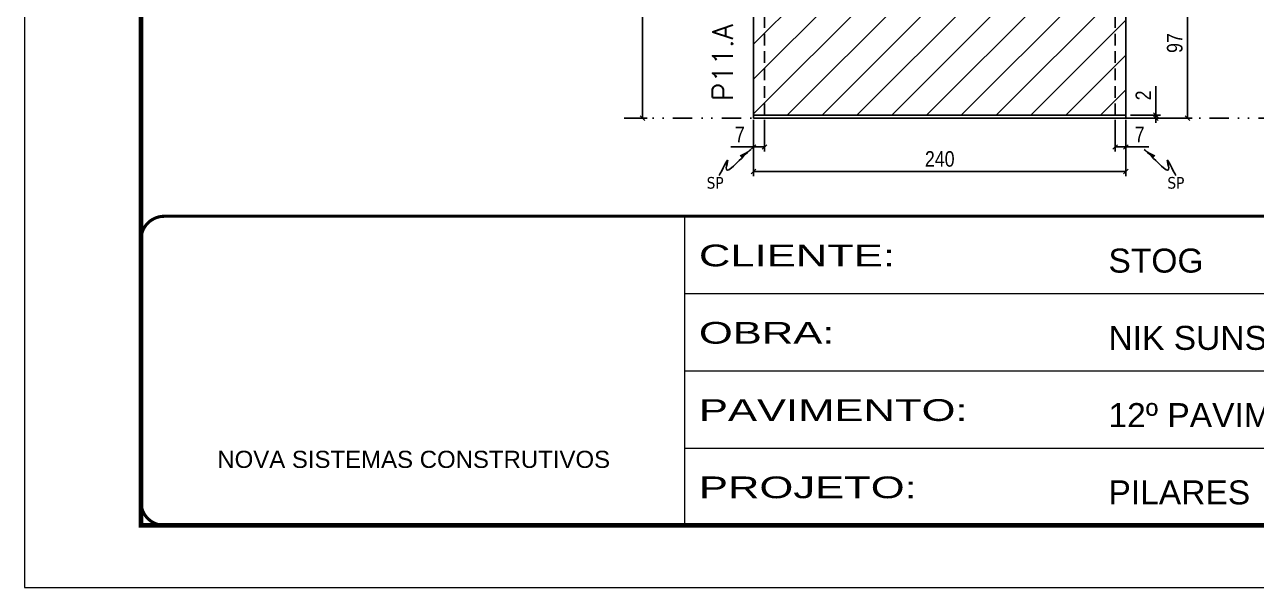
# Model space of a CAD drawing. Extents: x 808 to 7089, y -98 to 17032.
# Drawn here: x 5577 to 6371, y 14834 to 15197 of the extents above; entities that cross this region are included whole.
import ezdxf

# ---------------------------------------------------------------- set-up
doc = ezdxf.new("R2010")
doc.units = 0
for name, pattern in [('CONTINUO', [0]), ('DASHED', [0.75, 0.5, -0.25]), ('DIVIDE2', [0.625, 0.25, -0.125, 0, -0.125, 0, -0.125]), ('HIDDEN', [0.375, 0.25, -0.125])]:
    doc.linetypes.add(name, pattern=pattern)
for name, color, linetype in [('COTA', 241, 'Continuous'), ('Nível', 160, 'Continuous'), ('Painéis', 200, 'Continuous'), ('Sarrafo de Pressão', 42, 'HIDDEN'), ('texto', 7, 'Continuous')]:
    doc.layers.add(name, color=color, linetype=linetype)
for name, color, linetype, lineweight in [('Folhas', 255, 'Continuous', 9), ('REAPROVEITAMENTO', 251, 'Continuous', 9), ('SARRAFO DE PRESSAO', 251, 'DASHED', 9), ('Texto Seção', 7, 'Continuous', 15)]:
    doc.layers.add(name, color=color, linetype=linetype, lineweight=lineweight)
doc.styles.add('ARIAL', font='arial.ttf')
doc.styles.add('COTA TECNICA', font='techl___.ttf', dxfattribs={"height": 10})
doc.styles.add('COTA TECNICA-50', font='techl___.ttf', dxfattribs={"height": 10})
doc.styles.add('REGUA-120', font='ROMANS.shx', dxfattribs={"height": 15})
doc.styles.get("Standard").update_dxf_attribs({"font": 'arial.ttf'})
doc.styles.add('Tecnologia', font='')
doc.styles.get('Tecnologia').set_extended_font_data('Forgotten Futurist')
doc.dimstyles.new('COTA PAINEL-50', dxfattribs={"dimtxt": 10, "dimasz": 3, "dimexe": 3, "dimexo": 3, "dimgap": 3, "dimtad": 1, "dimdec": 1, "dimzin": 12, "dimdsep": 46, "dimtxsty": 'COTA TECNICA-50', "dimblk1": 'OBLIQUE', "dimblk2": 'OBLIQUE', "dimsah": 1, "dimcen": 0.9, "dimclrd": 4, "dimclre": 4, "dimclrt": 240, "dimadec": 1, "dimazin": 3, "dimtfac": 1, "dimtdec": 1, "dimtmove": 0, "dimatfit": 3, "dimfxl": 1, "dimtolj": 1, "dimtzin": 12, "dimarcsym": 0})
doc.dimstyles.new('PAINEL', dxfattribs={"dimtxt": 10, "dimasz": 3, "dimexe": 3, "dimexo": 3, "dimgap": 3, "dimtad": 1, "dimdec": 1, "dimzin": 12, "dimdsep": 46, "dimtxsty": 'COTA TECNICA', "dimblk1": 'OBLIQUE', "dimblk2": 'OBLIQUE', "dimsah": 1, "dimcen": 0.9, "dimclrd": 4, "dimclre": 4, "dimclrt": 240, "dimadec": 1, "dimazin": 3, "dimtfac": 1, "dimtdec": 1, "dimtmove": 0, "dimatfit": 3, "dimfxl": 1, "dimtolj": 1, "dimtzin": 12, "dimarcsym": 0})
doc.dimstyles.get("Standard").update_dxf_attribs({"dimtxt": 0.18, "dimasz": 0.18, "dimexe": 0.18, "dimexo": 0.0625, "dimgap": 0.09, "dimtad": 0, "dimtih": 1, "dimtoh": 1, "dimdec": 4, "dimzin": 0, "dimdsep": 46, "dimtxsty": 'Standard', "dimcen": 0.09, "dimadec": 0, "dimazin": 0, "dimtfac": 1, "dimtdec": 4, "dimtofl": 0, "dimtmove": 0, "dimatfit": 3, "dimfxl": 1, "dimtolj": 1, "dimtzin": 0, "dimarcsym": 0})

# ---------------------------------------------------------------- blocks, each defined once
blk = doc.blocks.new('9999999999')
at = {"color": 30, "linetype": 'CONTINUO'}
for p, q in [((98564.56, 34230.21), (98564.56, 34429.45)), ((98564.56, 34379.64), (99583.98, 34379.64)), ((98564.56, 34329.83), (99487.98, 34329.83)), ((98564.56, 34280.02), (99487.98, 34280.02))]:
    blk.add_line(p, q, dxfattribs=at)
at = {"color": 30, "linetype": 'CONTINUO', "const_width": 2}
blk.add_lwpolyline([(99583.98, 34230.21), (99583.98, 34414.45, 0.414214), (99568.98, 34429.45), (98228.98, 34429.45, 0.414214), (98213.98, 34414.45), (98213.98, 34245.21, 0.414214), (98228.98, 34230.21), (99583.98, 34230.21)], format="xyb", dxfattribs=at)
at = {"layer": 'Folhas'}
blk.add_lwpolyline([(98138.98, 34190.21), (99623.98, 34190.21), (99623.98, 35240.21), (98138.98, 35240.21)], close=True, dxfattribs=at)
at = {"layer": 'Folhas', "color": 30, "const_width": 3}
blk.add_lwpolyline([(98213.98, 34230.21), (99583.98, 34230.21), (99583.98, 35200.21), (98213.98, 35200.21)], close=True, dxfattribs=at)
at = {"color": 7, "linetype": 'Continuous', "ltscale": 5, "style": 'ARIAL'}
for s, height, p in [('STOG', 15.483, (98837.68, 34393.13)), ('NIK SUNSET', 15.483, (98837.68, 34343.32)), ('12º PAVIMENTO', 15.4829, (98837.68, 34293.51)), ('NOVA SISTEMAS CONSTRUTIVOS', 11.0592, (98263.19, 34267.21)), ('PILARES', 15.483, (98837.68, 34243.7))]:
    blk.add_text(s, height=height, dxfattribs=at).set_placement(p)
at = {"layer": 'Folhas', "color": 7, "style": 'Tecnologia', "width": 1.5}
for s, p in [('CLIENTE:', (98573.65, 34397.17)), ('OBRA:', (98573.65, 34347.31)), ('PAVIMENTO:', (98573.65, 34297.5)), ('PROJETO:', (98573.65, 34247.69))]:
    blk.add_text(s, height=14, dxfattribs=at).set_placement(p)
blk = doc.blocks.new('_Oblique')
at = {"color": 0, "linetype": 'ByBlock', "lineweight": -2}
blk.add_line((-0.5, -0.5), (0.5, 0.5), dxfattribs=at)
blk = doc.blocks.new('*D1161')
at = {"layer": 'COTA', "color": 4, "lineweight": -2, "transparency": 16777216}
for p, q in [((5966.14, 15297.32), (5977.99, 15297.32)), ((5974.99, 15136.32), (5974.99, 15297.32)), ((5966.14, 15136.32), (5977.99, 15136.32))]:
    blk.add_line(p, q, dxfattribs=at)
at = {"layer": 'Defpoints', "color": 0, "transparency": 16777216}
for p in [(5963.14, 15297.32), (5974.99, 15297.32), (5963.14, 15136.32)]:
    blk.add_point(p, dxfattribs=at)
at = {"layer": 'COTA', "color": 4, "lineweight": -2, "transparency": 16777216, "xscale": 3, "yscale": 3, "zscale": 3}
for p, rotation in [((5974.99, 15297.32), 90), ((5974.99, 15136.32), 270)]:
    blk.add_blockref('_Oblique', p, dxfattribs=dict(at, rotation=rotation))
at = {"layer": 'COTA', "color": 240, "transparency": 16777216, "insert": (5966.89, 15216.82), "char_height": 10, "attachment_point": 5, "rotation": 90, "style": 'COTA TECNICA-50'}
blk.add_mtext('\\A1;161', dxfattribs=at)
blk = doc.blocks.new('*D1139')
at = {"layer": 'COTA', "color": 4, "lineweight": -2, "transparency": 16777216}
for p, q in [((6046.6, 15135.32), (6046.6, 15098.95)), ((6286.6, 15135.32), (6286.6, 15098.95)), ((6286.6, 15101.95), (6046.6, 15101.95))]:
    blk.add_line(p, q, dxfattribs=at)
at = {"layer": 'Defpoints', "color": 0, "transparency": 16777216}
for p in [(6046.6, 15138.32), (6286.6, 15138.32), (6046.6, 15101.95)]:
    blk.add_point(p, dxfattribs=at)
at = {"layer": 'COTA', "color": 4, "lineweight": -2, "transparency": 16777216, "xscale": 3, "yscale": 3, "zscale": 3, "rotation": 180}
blk.add_blockref('_Oblique', (6046.6, 15101.95), dxfattribs=at)
at = {"layer": 'COTA', "color": 4, "lineweight": -2, "transparency": 16777216, "xscale": 3, "yscale": 3, "zscale": 3}
blk.add_blockref('_Oblique', (6286.6, 15101.95), dxfattribs=at)
at = {"layer": 'COTA', "color": 240, "transparency": 16777216, "insert": (6166.6, 15110.06), "char_height": 10, "attachment_point": 5, "style": 'COTA TECNICA'}
blk.add_mtext('\\A1;240', dxfattribs=at)
blk = doc.blocks.new('*D1140')
at = {"layer": 'COTA', "color": 4, "lineweight": -2, "transparency": 16777216}
for p, q in [((6279.6, 15135.32), (6279.6, 15114.81)), ((6286.6, 15133.32), (6286.6, 15114.81)), ((6279.6, 15117.81), (6286.6, 15117.81)), ((6286.6, 15117.81), (6301.33, 15117.81))]:
    blk.add_line(p, q, dxfattribs=at)
at = {"layer": 'Defpoints', "color": 0, "transparency": 16777216}
for p in [(6279.6, 15138.32), (6286.6, 15136.32), (6286.6, 15117.81)]:
    blk.add_point(p, dxfattribs=at)
at = {"layer": 'COTA', "color": 4, "lineweight": -2, "transparency": 16777216, "xscale": 3, "yscale": 3, "zscale": 3, "rotation": 180}
blk.add_blockref('_Oblique', (6279.6, 15117.81), dxfattribs=at)
at = {"layer": 'COTA', "color": 4, "lineweight": -2, "transparency": 16777216, "xscale": 3, "yscale": 3, "zscale": 3}
blk.add_blockref('_Oblique', (6286.6, 15117.81), dxfattribs=at)
at = {"layer": 'COTA', "color": 240, "transparency": 16777216, "insert": (6295.46, 15125.88), "char_height": 10, "attachment_point": 5, "style": 'COTA TECNICA-50'}
blk.add_mtext('\\A1;7', dxfattribs=at)
blk = doc.blocks.new('*D1141')
at = {"layer": 'COTA', "color": 4, "lineweight": -2, "transparency": 16777216}
for p, q in [((6053.6, 15135.32), (6053.6, 15114.81)), ((6046.6, 15133.32), (6046.6, 15114.81)), ((6046.6, 15117.81), (6031.87, 15117.81)), ((6053.6, 15117.81), (6046.6, 15117.81))]:
    blk.add_line(p, q, dxfattribs=at)
at = {"layer": 'Defpoints', "color": 0, "transparency": 16777216}
for p in [(6046.6, 15136.32), (6053.6, 15138.32), (6046.6, 15117.81)]:
    blk.add_point(p, dxfattribs=at)
at = {"layer": 'COTA', "color": 4, "lineweight": -2, "transparency": 16777216, "xscale": 3, "yscale": 3, "zscale": 3, "rotation": 180}
blk.add_blockref('_Oblique', (6046.6, 15117.81), dxfattribs=at)
at = {"layer": 'COTA', "color": 4, "lineweight": -2, "transparency": 16777216, "xscale": 3, "yscale": 3, "zscale": 3}
blk.add_blockref('_Oblique', (6053.6, 15117.81), dxfattribs=at)
at = {"layer": 'COTA', "color": 240, "transparency": 16777216, "insert": (6037.73, 15125.88), "char_height": 10, "attachment_point": 5, "style": 'COTA TECNICA-50'}
blk.add_mtext('\\A1;7', dxfattribs=at)
blk = doc.blocks.new('*D1142')
at = {"layer": 'COTA', "color": 4, "linetype": 'ByBlock', "lineweight": -2, "transparency": 16777216}
for p, q in [((6289.6, 15233.32), (6329.24, 15233.32)), ((6326.24, 15136.32), (6326.24, 15233.32)), ((6289.6, 15136.32), (6329.24, 15136.32))]:
    blk.add_line(p, q, dxfattribs=at)
at = {"layer": 'Defpoints', "color": 0, "linetype": 'ByBlock', "transparency": 16777216}
for p in [(6286.6, 15233.32), (6326.24, 15233.32), (6286.6, 15136.32)]:
    blk.add_point(p, dxfattribs=at)
at = {"layer": 'COTA', "color": 4, "linetype": 'ByBlock', "lineweight": -2, "transparency": 16777216, "xscale": 3, "yscale": 3, "zscale": 3}
for p, rotation in [((6326.24, 15233.32), 90), ((6326.24, 15136.32), 270)]:
    blk.add_blockref('_Oblique', p, dxfattribs=dict(at, rotation=rotation))
at = {"layer": 'COTA', "color": 240, "linetype": 'ByBlock', "transparency": 16777216, "insert": (6318.14, 15184.82), "char_height": 10, "attachment_point": 5, "rotation": 90, "style": 'COTA TECNICA'}
blk.add_mtext('\\A1;97', dxfattribs=at)
blk = doc.blocks.new('*D1143')
at = {"layer": 'COTA', "color": 4, "lineweight": -2, "transparency": 16777216}
for p, q in [((6305.85, 15138.32), (6305.85, 15157.12)), ((6289.6, 15138.32), (6308.85, 15138.32)), ((6289.6, 15136.32), (6308.85, 15136.32)), ((6305.85, 15136.32), (6305.85, 15138.32)), ((6305.85, 15136.32), (6305.85, 15133.32))]:
    blk.add_line(p, q, dxfattribs=at)
at = {"layer": 'Defpoints', "color": 0, "transparency": 16777216}
for p in [(6286.6, 15138.32), (6286.6, 15136.32), (6305.85, 15136.32)]:
    blk.add_point(p, dxfattribs=at)
at = {"layer": 'COTA', "color": 4, "lineweight": -2, "transparency": 16777216, "xscale": 3, "yscale": 3, "zscale": 3}
for p, rotation in [((6305.85, 15138.32), 270), ((6305.85, 15136.32), 90)]:
    blk.add_blockref('_Oblique', p, dxfattribs=dict(at, rotation=rotation))
at = {"layer": 'COTA', "color": 240, "transparency": 16777216, "insert": (6297.85, 15151.06), "char_height": 10, "attachment_point": 5, "rotation": 90, "style": 'COTA TECNICA-50'}
blk.add_mtext('\\A1;2', dxfattribs=at)
blk = doc.blocks.new('*D1144')
at = {"layer": 'COTA', "color": 4, "linetype": 'ByBlock', "lineweight": -2, "transparency": 16777216}
for p, q in [((6289.6, 15233.32), (6329.24, 15233.32)), ((6326.24, 15136.32), (6326.24, 15233.32)), ((6289.6, 15136.32), (6329.24, 15136.32))]:
    blk.add_line(p, q, dxfattribs=at)
at = {"layer": 'Defpoints', "color": 0, "linetype": 'ByBlock', "transparency": 16777216}
for p in [(6286.6, 15233.32), (6326.24, 15233.32), (6286.6, 15136.32)]:
    blk.add_point(p, dxfattribs=at)
at = {"layer": 'COTA', "color": 4, "linetype": 'ByBlock', "lineweight": -2, "transparency": 16777216, "xscale": 3, "yscale": 3, "zscale": 3}
for p, rotation in [((6326.24, 15233.32), 90), ((6326.24, 15136.32), 270)]:
    blk.add_blockref('_Oblique', p, dxfattribs=dict(at, rotation=rotation))
at = {"layer": 'COTA', "color": 240, "linetype": 'ByBlock', "transparency": 16777216, "insert": (6318.14, 15184.82), "char_height": 10, "attachment_point": 5, "rotation": 90, "style": 'COTA TECNICA'}
blk.add_mtext('\\A1;97', dxfattribs=at)

msp = doc.modelspace()

# ---------------------------------------------------------------- hatches: boundary and pattern name
at = {"layer": 'REAPROVEITAMENTO'}
h = msp.add_hatch(dxfattribs=at)
h.set_pattern_fill('ANSI31', color=256, scale=5)
h.paths.add_polyline_path([(6286.6, 15138.32), (6286.6, 15233.32), (6046.6, 15233.32), (6046.6, 15138.32)])

# ---------------------------------------------------------------- linework, layer by layer
at = {"layer": 'Nível', "color": 4, "linetype": 'DIVIDE2', "ltscale": 50}
msp.add_line((5963.14, 15136.32), (7021.67, 15136.32), dxfattribs=at)
at = {"layer": 'Painéis'}
for points in [[(6046.6, 15233.32), (6286.6, 15233.32), (6286.6, 15138.32), (6046.6, 15138.32)], [(6046.6, 15136.32), (6286.6, 15136.32), (6286.6, 15138.32), (6046.6, 15138.32)]]:
    msp.add_lwpolyline(points, close=True, dxfattribs=at)
at = {"layer": 'Sarrafo de Pressão', "ltscale": 30}
for p, q in [((6053.6, 15138.32), (6053.6, 15233.32)), ((6279.6, 15138.32), (6279.6, 15233.32))]:
    msp.add_line(p, q, dxfattribs=at)

# ---------------------------------------------------------------- block references
at = {"layer": 'SARRAFO DE PRESSAO', "color": 6, "linetype": 'ByBlock'}
msp.add_blockref('9999999999', (-92562.31, -19356.3), dxfattribs=at)

# ---------------------------------------------------------------- texts
at = {"layer": 'texto', "color": 0, "char_height": 7.5, "attachment_point": 5}
for insert in [(6021.82, 15094.64), (6318.84, 15094.64)]:
    msp.add_mtext('{\\fTahoma|b0|i0|c0|p34;\\C4;SP}', dxfattribs=dict(at, insert=insert))
at = {"layer": 'Texto Seção', "insert": (6033.13, 15147.57), "char_height": 13, "width": 285.3299, "attachment_point": 7, "rotation": 90, "style": 'REGUA-120'}
msp.add_mtext('P11.A', dxfattribs=at)

# ---------------------------------------------------------------- dimensions: what is measured, and where the dimension line sits
at = {"layer": 'COTA'}
for base, p1, p2, angle, picture, middle in [((5974.99, 15297.32), (5963.14, 15136.32), (5963.14, 15297.32), 90, '*D1161', (5966.89, 15216.82)), ((6046.6, 15117.81), (6053.6, 15138.32), (6046.6, 15136.32), 180, '*D1141', (6037.73, 15125.88))]:
    dim = msp.add_linear_dim(base=base, p1=p1, p2=p2, angle=angle, dimstyle='COTA PAINEL-50', dxfattribs=at)
    dim.commit()
    dim.dimension.update_dxf_attribs({"geometry": picture, "text_midpoint": middle})
at = {"layer": 'COTA', "linetype": 'ByBlock'}
for picture in ['*D1142', '*D1144']:
    dim = msp.add_aligned_dim(p1=(6286.6, 15136.32), p2=(6286.6, 15233.32), distance=-39.64, dimstyle='PAINEL', dxfattribs=at)
    dim.commit()
    dim.dimension.update_dxf_attribs({"geometry": picture, "text_midpoint": (6318.14, 15184.82)})
at = {"layer": 'COTA'}
dim = msp.add_linear_dim(base=(6305.85, 15136.32), p1=(6286.6, 15138.32), p2=(6286.6, 15136.32), angle=90, dimstyle='COTA PAINEL-50', dxfattribs=at)
dim.commit()
dim.dimension.update_dxf_attribs({"geometry": '*D1143', "text_midpoint": (6305.85, 15151.06), "dimtype": 160})
dim = msp.add_linear_dim(base=(6046.6, 15101.95), p1=(6286.6, 15138.32), p2=(6046.6, 15138.32), angle=180, dimstyle='PAINEL', override={"dimarcsym": 2}, dxfattribs=at)
dim.commit()
dim.dimension.update_dxf_attribs({"geometry": '*D1139', "text_midpoint": (6166.6, 15110.06)})
dim = msp.add_linear_dim(base=(6286.6, 15117.81), p1=(6279.6, 15138.32), p2=(6286.6, 15136.32), dimstyle='COTA PAINEL-50', dxfattribs=at)
dim.commit()
dim.dimension.update_dxf_attribs({"geometry": '*D1140', "text_midpoint": (6295.46, 15125.88)})

# ---------------------------------------------------------------- leaders
at = {"layer": 'COTA', "path_type": 1}
for points in [[(6044.77, 15116.13), (6028.98, 15104.3), (6029.91, 15109.11), (6024.35, 15099.33)], [(6298.42, 15116.13), (6314.21, 15104.3), (6313.29, 15109.11), (6318.84, 15099.33)]]:
    msp.add_leader(points, dimstyle='Standard', override={"dimasz": 8}, dxfattribs=at)

doc.saveas('drawing.dxf')
